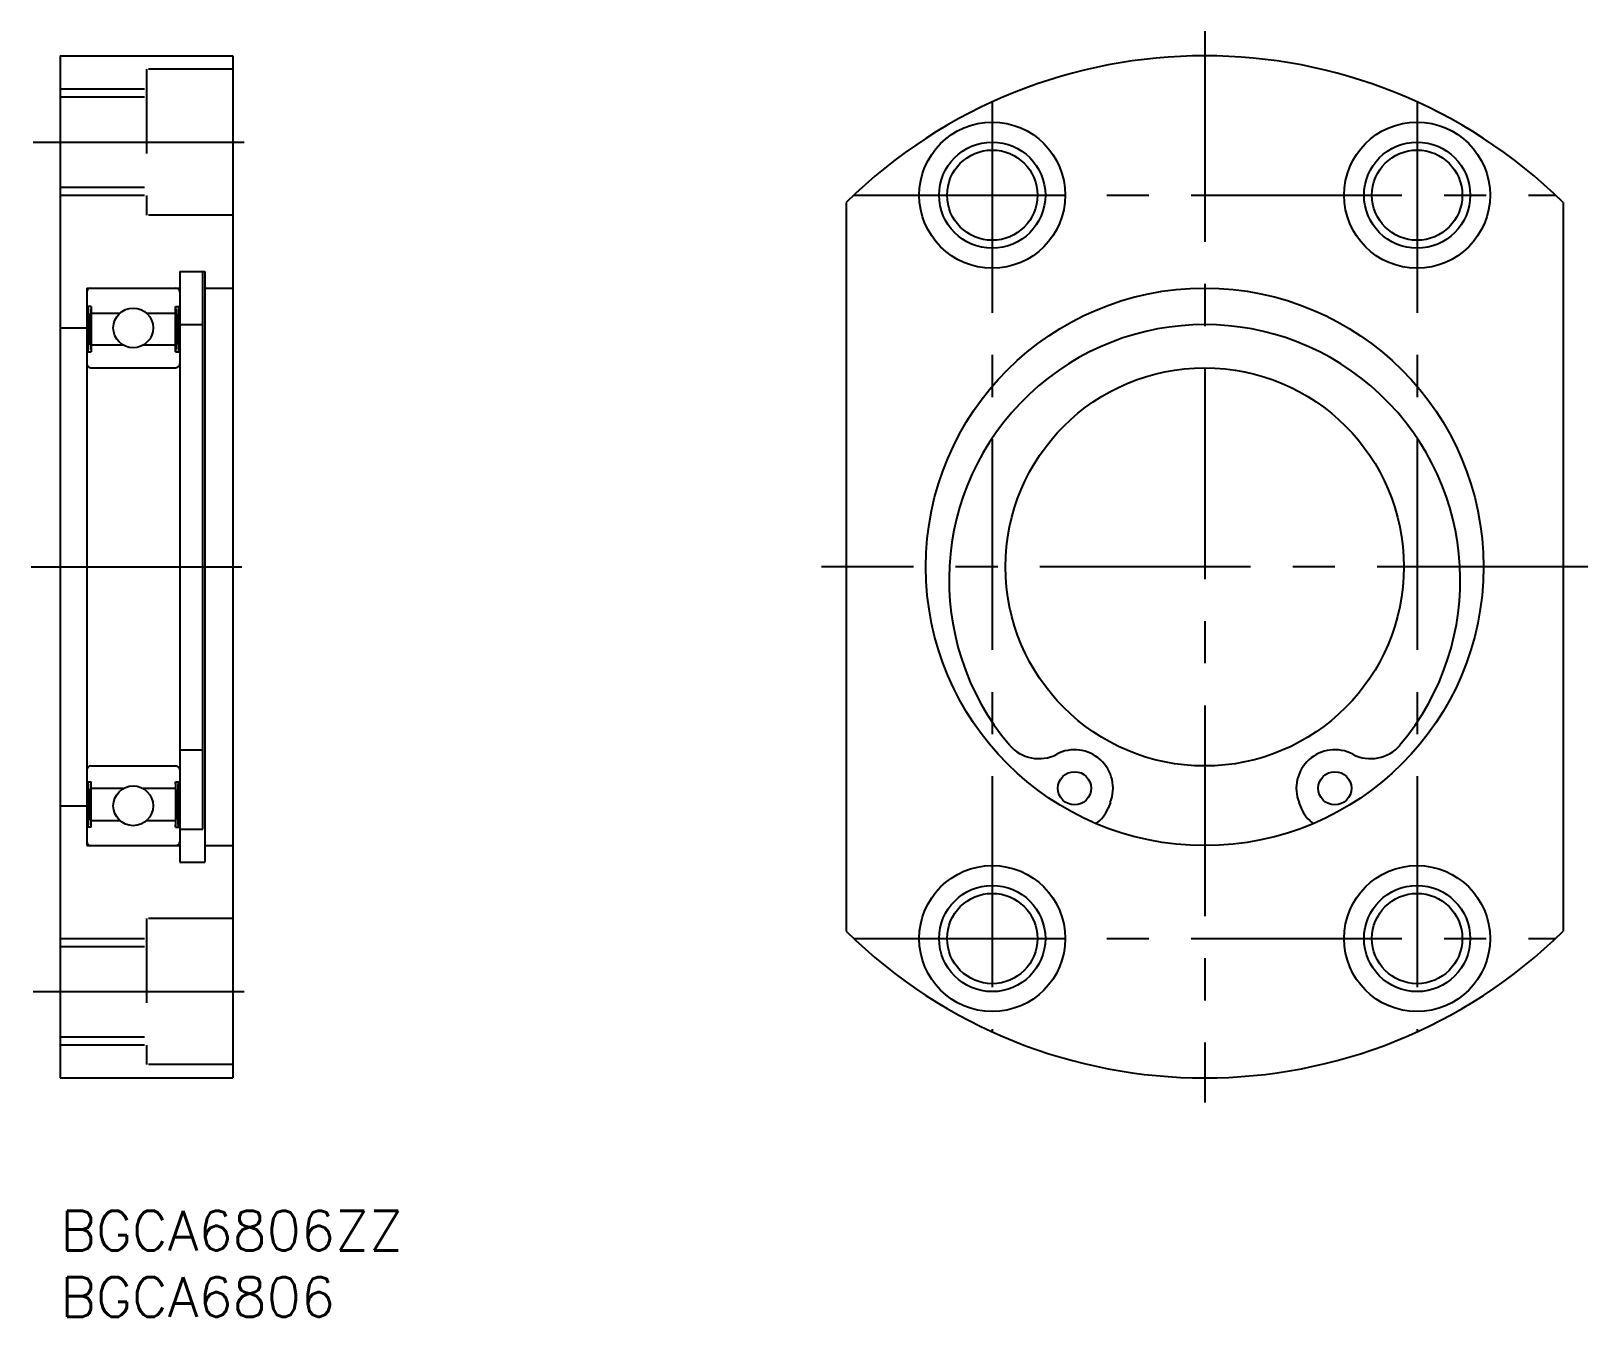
# Model space of a CAD drawing. Extents: x -2 to 115, y -8 to 89.
import ezdxf

# ---------------------------------------------------------------- set-up
doc = ezdxf.new("R2010")
doc.units = 0
doc.header["$LTSCALE"] = 0.5
doc.linetypes.add('CENTER', pattern=[50.8, 31.75, -6.35, 6.35, -6.35])
doc.linetypes.add('DASHED', pattern=[19.05, 12.7, -6.35])
for name, color, linetype in [('MSM_CENTER', 1, 'CENTER'), ('MSM_CONTINUOUS', 7, 'CONTINUOUS'), ('MSM_DASHED', 4, 'DASHED'), ('MSM_NARROW', 5, 'CONTINUOUS'), ('MSM_PART_NUMBER', 7, 'CONTINUOUS')]:
    doc.layers.add(name, color=color, linetype=linetype)
doc.styles.get("Standard").update_dxf_attribs({"font": 'txt.shx', "height": 3, "bigfont": 'bigfont.shx'})

# ---------------------------------------------------------------- blocks, each defined once
blk = doc.blocks.new('*U8')
at = {"layer": 'MSM_PART_NUMBER'}
blk.add_text('BGCA6806ZZ', height=3, dxfattribs=at).set_placement((0, -3))
blk = doc.blocks.new('*U9')
at = {"layer": 'MSM_PART_NUMBER'}
blk.add_text('BGCA6806', height=3, dxfattribs=at).set_placement((0, -8))

msp = doc.modelspace()

# ---------------------------------------------------------------- linework, layer by layer
at = {"layer": 'MSM_CENTER'}
for p, q in [((86.2, 88.86), (86.2, 8.14)), ((70.2, 83.52), (70.2, 13.48)), ((102.2, 83.52), (102.2, 13.48)), ((-2.03, 80.5), (15.03, 80.5)), ((59.78, 76.5), (112.63, 76.5)), ((-2.19, 48.5), (15.23, 48.5)), ((115.06, 48.5), (57.35, 48.5)), ((59.78, 20.5), (112.63, 20.5)), ((-2.03, 16.5), (15.03, 16.5))]:
    msp.add_line(p, q, dxfattribs=at)
at = {"layer": 'MSM_CONTINUOUS'}
for p, q in [((0, 87), (0, 10)), ((0, 87), (13, 87)), ((13, 87), (13, 10)), ((59.2, 75.95), (59.2, 21.05)), ((113.2, 75.95), (113.2, 21.05)), ((9, 70.75), (9, 26.25)), ((9, 70.75, 0.88), (10.9, 70.75, 0.88)), ((10.75, 28.74, 1.25), (10.75, 70.75, 1.25)), ((10.9, 70.75), (10.9, 26.25)), ((2, 69.5), (2, 27.5)), ((2, 69.5), (9, 69.5)), ((10.9, 69.5), (13, 69.5)), ((2.32, 68.11), (2, 68.11)), ((2.08, 64.7), (2.08, 68.11)), ((2.08, 68.11), (2.32, 64.7)), ((2.32, 68.11), (2.08, 64.7)), ((2.32, 68.11), (2.32, 64.7)), ((8.68, 68.11), (9, 68.11)), ((8.68, 68.11), (8.92, 64.7)), ((8.92, 68.11), (8.68, 64.7)), ((8.68, 64.7), (8.68, 68.11)), ((8.92, 68.11), (8.92, 64.7)), ((2.32, 67.6), (4.48, 67.6)), ((6.52, 67.6), (8.68, 67.6)), ((0, 66.5), (2, 66.5)), ((9, 66.75, 0.88), (10.75, 66.75, 0.88)), ((2, 64.7), (2.32, 64.7)), ((4.75, 65.2), (2.32, 65.2)), ((8.68, 65.2), (6.25, 65.2)), ((8.68, 64.7), (9, 64.7)), ((2.3, 63.5), (8.7, 63.5)), ((9, 34.72, 0.88), (10.75, 34.72, 0.88)), ((2.3, 33.5), (8.7, 33.5)), ((2, 32.3), (2.32, 32.3)), ((2.08, 32.3), (2.08, 28.89)), ((2.08, 28.89), (2.32, 32.3)), ((2.32, 28.89), (2.08, 32.3)), ((2.32, 28.89), (2.32, 32.3)), ((4.75, 31.8), (2.32, 31.8)), ((8.68, 31.8), (6.25, 31.8)), ((8.68, 32.3), (9, 32.3)), ((8.68, 28.89), (8.92, 32.3)), ((8.92, 28.89), (8.68, 32.3)), ((8.68, 32.3), (8.68, 28.89)), ((8.92, 28.89), (8.92, 32.3)), ((0, 30.5), (2, 30.5)), ((79.1, 30.74), (78.93, 30.31)), ((93.48, 30.31), (93.31, 30.74)), ((2.32, 29.4), (4.48, 29.4)), ((6.52, 29.4), (8.68, 29.4)), ((2.32, 28.89), (2, 28.89)), ((8.68, 28.89), (9, 28.89)), ((9, 28.74, 0.88), (10.75, 28.74, 0.88)), ((2, 27.5), (9, 27.5)), ((10.9, 27.5), (13, 27.5)), ((9, 26.25, 0.88), (10.9, 26.25, 0.88)), ((0, 10), (13, 10))]:
    msp.add_line(p, q, dxfattribs=at)
for centre, radius in [((70.2, 76.5), 5.5), ((102.2, 76.5), 5.5), ((70.2, 76.5), 3.4), ((102.2, 76.5), 3.4), ((86.2, 48.5), 21), ((5.5, 66.5), 1.5), ((86.2, 48.5), 15), ((76.4, 31.82), 1.25), ((96, 31.82), 1.25), ((5.5, 30.5), 1.5), ((70.2, 20.5), 5.5), ((102.2, 20.5), 5.5), ((70.2, 20.5), 3.4), ((102.2, 20.5), 3.4)]:
    msp.add_circle(centre, radius, dxfattribs=at)
for centre, radius, start, end in [((86.2, 48.5), 38.5, 45.4687, 134.5313), ((2.3, 69.2), 0.3, 90, 180), ((8.7, 69.2), 0.3, 0, 90), ((86.2, 47.5), 19.25, 319.8252, 220.1748), ((2.3, 63.8), 0.3, 180, 270), ((8.7, 63.8), 0.3, 270, 0), ((73.71, 36.95), 2.9, 220.1748, 297.6623), ((76.4, 31.82), 2.9, 338.1911, 117.6623), ((96, 31.82), 2.9, 62.3377, 201.8089), ((98.7, 36.95), 2.9, 242.3377, 319.8252), ((2.3, 33.2), 0.3, 90, 180), ((8.7, 33.2), 0.3, 0, 90), ((76.6, 31.24), 2.5, 304.0128, 338.1911), ((95.8, 31.24), 2.5, 201.8089, 235.9872), ((2.3, 27.8), 0.3, 180, 270), ((8.7, 27.8), 0.3, 270, 0), ((86.2, 48.5), 38.5, 225.4687, 314.5313)]:
    msp.add_arc(centre, radius, start, end, dxfattribs=at)
at = {"layer": 'MSM_DASHED'}
for p, q in [((6.5, 86), (6.5, 75)), ((13, 86), (6.5, 86)), ((0, 84.5), (6.5, 84.5)), ((0, 83.9), (6.5, 83.9)), ((0, 77.1), (6.5, 77.1)), ((0, 76.5), (6.5, 76.5)), ((13, 75), (6.5, 75)), ((13, 22), (6.5, 22)), ((6.5, 22), (6.5, 11)), ((0, 20.5), (6.5, 20.5)), ((0, 19.9), (6.5, 19.9)), ((0, 13.1), (6.5, 13.1)), ((0, 12.5), (6.5, 12.5)), ((13, 11), (6.5, 11))]:
    msp.add_line(p, q, dxfattribs=at)
at = {"layer": 'MSM_NARROW'}
for centre in [(70.2, 76.5), (102.2, 76.5), (70.2, 20.5), (102.2, 20.5)]:
    msp.add_circle(centre, 4, dxfattribs=at)

# ---------------------------------------------------------------- block references
at = {"layer": 'MSM_CONTINUOUS'}
for name in ['*U8', '*U9']:
    msp.add_blockref(name, (0, 0), dxfattribs=at)

doc.saveas('drawing.dxf')
